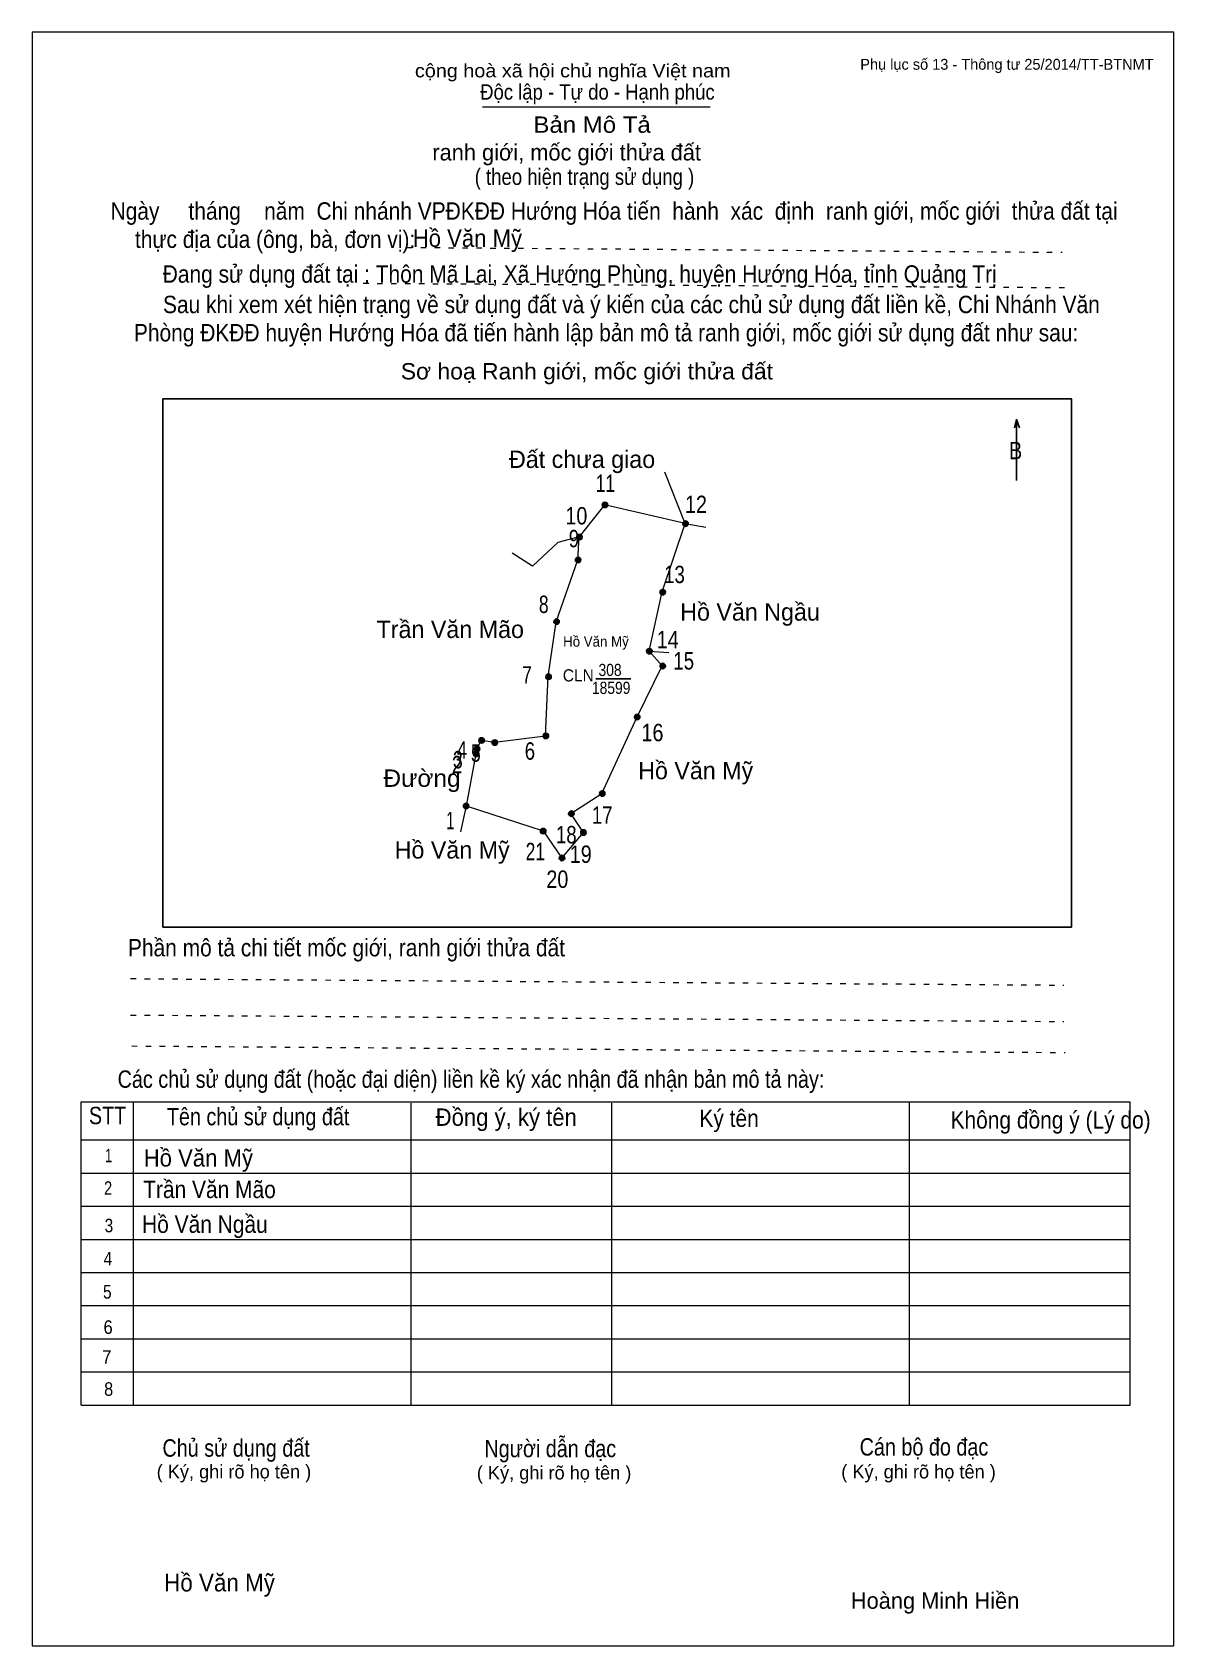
# Model space of a CAD drawing. Header units: centimetres. Extents: x 0 to 21, y 0 to 29.7.
import ezdxf
from ezdxf.enums import TextEntityAlignment as Align

# ---------------------------------------------------------------- set-up
doc = ezdxf.new("R2010")
doc.units = ezdxf.units.CM
doc.header["$LTSCALE"] = 0.13
doc.linetypes.add('DOTTED', pattern=[1.5, 0.3, -1.2])
for name, color, linetype, lineweight in [('1', 7, 'Continuous', 13), ('32', 7, 'Continuous', 25), ('33', 7, 'Continuous', 25), ('6', 7, 'Continuous', 13), ('62', 7, 'Continuous', 13)]:
    doc.layers.add(name, color=color, linetype=linetype, lineweight=lineweight)
for name, color, linetype in [('2', 7, 'Continuous'), ('34', 7, 'Continuous'), ('63', 7, 'Continuous')]:
    doc.layers.add(name, color=color, linetype=linetype)

msp = doc.modelspace()

# ---------------------------------------------------------------- hatches: boundary and pattern name
at = {"layer": '32'}
for points in [[(10.5861, 21, 1), (10.4861, 21, 1)], [(12.069, 20.654, 1), (11.969, 20.654, 1)], [(10.1165, 20.4068, 1), (10.0165, 20.4068, 1)], [(10.0918, 19.9867, 1), (9.9918, 19.9867, 1)], [(11.6488, 19.3935, 1), (11.5488, 19.3935, 1)], [(9.6963, 18.8498, 1), (9.5963, 18.8498, 1)], [(11.4017, 18.3061, 1), (11.3017, 18.3061, 1)], [(9.548, 17.8365, 1), (9.448, 17.8365, 1)], [(11.6488, 18.0342, 1), (11.5488, 18.0342, 1)], [(11.1792, 17.0951, 1), (11.0792, 17.0951, 1)], [(8.3153, 16.6633, 1), (8.2153, 16.6633, 1)], [(8.5594, 16.6255, 1), (8.4594, 16.6255, 1)], [(9.4986, 16.749, 1), (9.3986, 16.749, 1)], [(8.2159, 16.4164, 1), (8.1159, 16.4164, 1)], [(8.2344, 16.5056, 1), (8.1344, 16.5056, 1)], [(8.031, 15.4567, 1), (7.931, 15.4567, 1)], [(10.5366, 15.6863, 1), (10.4366, 15.6863, 1)], [(9.9682, 15.3156, 1), (9.8682, 15.3156, 1)], [(9.4492, 14.9943, 1), (9.3492, 14.9943, 1)], [(10.1906, 14.9696, 1), (10.0906, 14.9696, 1)], [(9.7952, 14.5, 1), (9.6952, 14.5, 1)]]:
    msp.add_hatch(color=256, dxfattribs=at).paths.add_polyline_path(points)

# ---------------------------------------------------------------- linework, layer by layer
at = {"layer": '1'}
msp.add_lwpolyline([(21, 0), (21, 29.7), (0, 29.7), (0, 0)], close=True, dxfattribs=at)
at = {"layer": '32'}
for centre in [(10.5361, 21), (12.019, 20.654), (10.0665, 20.4068), (10.0418, 19.9867), (11.5988, 19.3935), (9.6463, 18.8498), (11.3517, 18.3061), (9.498, 17.8365), (11.5988, 18.0342), (11.1292, 17.0951), (8.2653, 16.6633), (8.5094, 16.6255), (9.4486, 16.749), (8.1659, 16.4164), (8.1844, 16.5056), (7.981, 15.4567), (10.4866, 15.6863), (9.9182, 15.3156), (9.3992, 14.9943), (10.1406, 14.9696), (9.7452, 14.5)]:
    msp.add_circle(centre, 0.05, dxfattribs=at)
at = {"layer": '33'}
msp.add_line((10.37, 17.8), (11.01, 17.8), dxfattribs=at)
at = {"layer": '6'}
for p, q in [((12.01, 20.66), (11.64, 21.6)), ((12.01, 20.66), (12.39, 20.59)), ((11.35, 18.31), (11.71, 18.28)), ((9.74, 14.5), (10.14, 14.97))]:
    msp.add_line(p, q, dxfattribs=at)
for points in [[(12.01, 20.66), (10.53, 21), (10.06, 20.41)], [(11.35, 18.31), (11.59, 19.4), (12.01, 20.66)], [(8.26, 16.67), (8.51, 16.63), (9.44, 16.75), (9.49, 17.84), (9.64, 18.85), (10.04, 19.99), (10.06, 20.41)], [(10.06, 20.41), (9.67, 20.31), (9.2, 19.87), (8.83, 20.11)], [(10.14, 14.97), (9.91, 15.32), (10.48, 15.69), (11.13, 17.1), (11.59, 18.04), (11.35, 18.31)], [(8.26, 16.67), (8.18, 16.51), (8.16, 16.42)], [(8.16, 16.42), (7.98, 15.46), (7.88, 14.98)], [(7.98, 15.46), (9.4, 15), (9.74, 14.5)]]:
    msp.add_lwpolyline(points, dxfattribs=at)
at = {"layer": '62'}
for p, q in [((8.28, 28.33), (12.47, 28.33)), ((0.9, 10.01), (20.2, 10.01)), ((0.9, 4.43), (0.9, 10.01)), ((1.86, 4.43), (1.86, 10.01)), ((6.97, 4.43), (6.97, 9.99)), ((10.66, 4.43), (10.66, 9.99)), ((16.14, 4.43), (16.14, 10.01)), ((20.2, 4.43), (20.2, 10.01)), ((0.9, 9.31), (20.2, 9.31)), ((0.9, 8.7), (20.2, 8.7)), ((0.9, 8.09), (20.2, 8.09)), ((0.9, 7.48), (20.2, 7.48)), ((0.9, 6.87), (20.2, 6.87)), ((0.9, 6.26), (20.2, 6.26)), ((0.9, 5.65), (20.2, 5.65)), ((0.9, 5.04), (20.2, 5.04)), ((0.9, 4.43), (20.2, 4.43))]:
    msp.add_line(p, q, dxfattribs=at)
at = {"layer": '62', "linetype": 'DOTTED'}
for p, q in [((6.89, 25.74), (18.95, 25.65)), ((6.09, 25.08), (19.04, 25)), ((1.81, 12.28), (18.98, 12.16)), ((1.81, 11.61), (18.98, 11.49)), ((1.83, 11.04), (19, 10.92))]:
    msp.add_line(p, q, dxfattribs=at)
at = {"layer": '62', "lineweight": 25}
for p, q in [((18.11, 22.58), (18.11, 21.45)), ((18.11, 22.57), (18.07, 22.42)), ((18.11, 22.57), (18.16, 22.42))]:
    msp.add_line(p, q, dxfattribs=at)
msp.add_lwpolyline([(2.4, 13.23), (19.12, 13.23), (19.12, 22.95), (2.4, 22.95)], close=True, dxfattribs=at)

# ---------------------------------------------------------------- texts
at = {"layer": '2', "width": 0.95}
for height, p in [(0.192, (10.37, 18.39)), (0.3245, (3.445, 1))]:
    msp.add_text('Hồ Văn Mỹ', height=height, dxfattribs=at).set_placement(p, align=Align.CENTER)
at = {"layer": '32'}
for s, width, p in [('11', 0.75, (10.545, 21.24)), ('12', 0.85, (12.21, 20.85)), ('10', 0.85, (10.01, 20.64)), ('9', 0.8, (9.965, 20.22)), ('13', 0.8, (11.815, 19.56)), ('8', 0.75, (9.41, 19.01)), ('14', 0.85, (11.69, 18.36)), ('15', 0.8, (11.985, 17.97)), ('7', 0.75, (9.1, 17.71)), ('16', 0.85, (11.41, 16.65)), ('4', 0.8, (7.905, 16.33)), ('6', 0.8, (9.155, 16.31)), ('2', 0.8, (7.815, 16.06)), ('3', 0.75, (7.83, 16.15)), ('5', 0.75, (8.16, 16.27)), ('17', 0.8, (10.485, 15.13)), ('1', 0.65, (7.69, 15.03)), ('18', 0.8, (9.825, 14.77)), ('21', 0.75, (9.255, 14.46)), ('19', 0.85, (10.09, 14.41)), ('20', 0.85, (9.66, 13.95))]:
    msp.add_text(s, height=0.32, dxfattribs=dict(at, width=width)).set_placement(p, align=Align.CENTER)
at = {"layer": '33'}
for s, p in [('Đất chưa giao', (10.115, 21.68)), ('Hồ Văn Ngầu', (13.205, 18.87)), ('Trần Văn Mão', (7.69, 18.55)), ('Hồ Văn Mỹ', (12.205, 15.95)), ('Hồ Văn Mỹ', (7.725, 14.49))]:
    msp.add_text(s, height=0.32, dxfattribs=at).set_placement(p, align=Align.CENTER)
at = {"layer": '33', "width": 0.95}
msp.add_text('CLN', height=0.224, dxfattribs=at).set_placement((10.33, 17.75), align=Align.RIGHT)
at = {"layer": '33'}
for s, height, width, p in [('308', 0.224, 0.85, (10.63, 17.85)), ('18599', 0.224, 0.85, (10.65, 17.52)), ('Đường', 0.32, 1.05, (7.17, 15.81))]:
    msp.add_text(s, height=height, dxfattribs=dict(at, width=width)).set_placement(p, align=Align.CENTER)
at = {"layer": '34'}
for s, width, p in [('Hồ Văn Mỹ', 0.95, (7, 25.75)), ('Hồ Văn Mỹ', 0.95, (2.05, 8.82)), ('Trần Văn Mão', 0.9, (2.04, 8.24)), ('Hồ Văn Ngầu', 0.9, (2.02, 7.6))]:
    msp.add_text(s, height=0.32, dxfattribs=dict(at, width=width)).set_placement(p)
at = {"layer": '62'}
for s, height, width, p in [('cộng hoà xã hội chủ nghĩa Việt nam', 0.2474, 1.1, (7.04, 28.87)), ('Độc lập - Tự do - Hạnh phúc', 0.2828, 0.9, (8.24, 28.46)), ('Bản Mô Tả', 0.3, 1.1, (9.22, 27.85)), ('( theo hiện trạng sử dụng )', 0.3, 0.85, (8.14, 26.89)), ('Ngày     tháng    năm  Chi nhánh VPĐKĐĐ Hướng Hóa tiến  hành  xác  định  ranh giới, mốc giới  thửa đất tại ', 0.32, 0.9, (1.44, 26.25)), ('thực địa của (ông, bà, đơn vị): ', 0.32, 0.9, (1.89, 25.73)), ('Đang sử dụng đất tại : Thôn Mã Lai, Xã Hướng Phùng, huyện Hướng Hóa, tỉnh Quảng Trị', 0.32, 0.9, (2.4, 25.09)), ('     Sau khi xem xét hiện trạng về sử dụng đất và ý kiến của các chủ sử dụng đất liền kề, Chi Nhánh Văn ', 0.32, 0.9, (1.87, 24.53)), ('Phòng ĐKĐĐ huyện Hướng Hóa đã tiến hành lập bản mô tả ranh giới, mốc giới sử dụng đất như sau:', 0.32, 0.9, (1.87, 24.01)), ('Sơ hoạ Ranh giới, mốc giới thửa đất', 0.3, 1.05, (6.78, 23.31)), ('B', 0.32, 0.85, (17.97, 21.84)), ('Phần mô tả chi tiết mốc giới, ranh giới thửa đất ', 0.32, 0.9, (1.76, 12.69)), ('Các chủ sử dụng đất (hoặc đại diện) liền kề ký xác nhận đã nhận bản mô tả này:', 0.32, 0.85, (1.57, 10.27))]:
    msp.add_text(s, height=height, dxfattribs=dict(at, width=width)).set_placement(p)
msp.add_text('ranh giới, mốc giới thửa đất', height=0.3, dxfattribs=at).set_placement((7.36, 27.34))
for s, height, width, p in [('STT', 0.32, 0.85, (1.385, 9.6)), ('Tên chủ sử dụng đất', 0.32, 0.85, (4.155, 9.58)), ('Đồng ý, ký tên', 0.32, 0.95, (8.72, 9.57)), ('Ký tên', 0.32, 0.9, (12.82, 9.55)), ('Không đồng ý (Lý do)', 0.32, 0.9, (18.735, 9.52)), ('1', 0.25, 0.7, (1.405, 8.9)), ('2', 0.25, 0.8, (1.395, 8.3)), ('3', 0.25, 0.85, (1.41, 7.61)), ('4', 0.25, 0.85, (1.39, 7)), ('5', 0.25, 0.85, (1.38, 6.39)), ('6', 0.25, 0.9, (1.395, 5.74)), ('7', 0.25, 0.95, (1.37, 5.19)), ('8', 0.25, 0.9, (1.405, 4.6)), ('Người dẫn đạc', 0.32, 0.85, (9.53, 3.47)), ('Chủ sử dụng đất', 0.32, 0.85, (3.75, 3.48)), ('Cán bộ đo đạc', 0.32, 0.85, (16.405, 3.5))]:
    msp.add_text(s, height=height, dxfattribs=dict(at, width=width)).set_placement(p, align=Align.CENTER)
for p in [(3.71, 3.08), (9.6, 3.06), (16.305, 3.08)]:
    msp.add_text('( Ký, ghi rõ họ tên )', height=0.25, dxfattribs=at).set_placement(p, align=Align.CENTER)
at = {"layer": '63'}
msp.add_text('Phụ lục số 13 - Thông tư 25/2014/TT-BTNMT', height=0.2, dxfattribs=at).set_placement((20.63, 29.01), align=Align.RIGHT)
msp.add_text('Hoàng Minh Hiền', height=0.3, dxfattribs=at).set_placement((16.61, 0.68), align=Align.CENTER)

doc.saveas('drawing.dxf')
